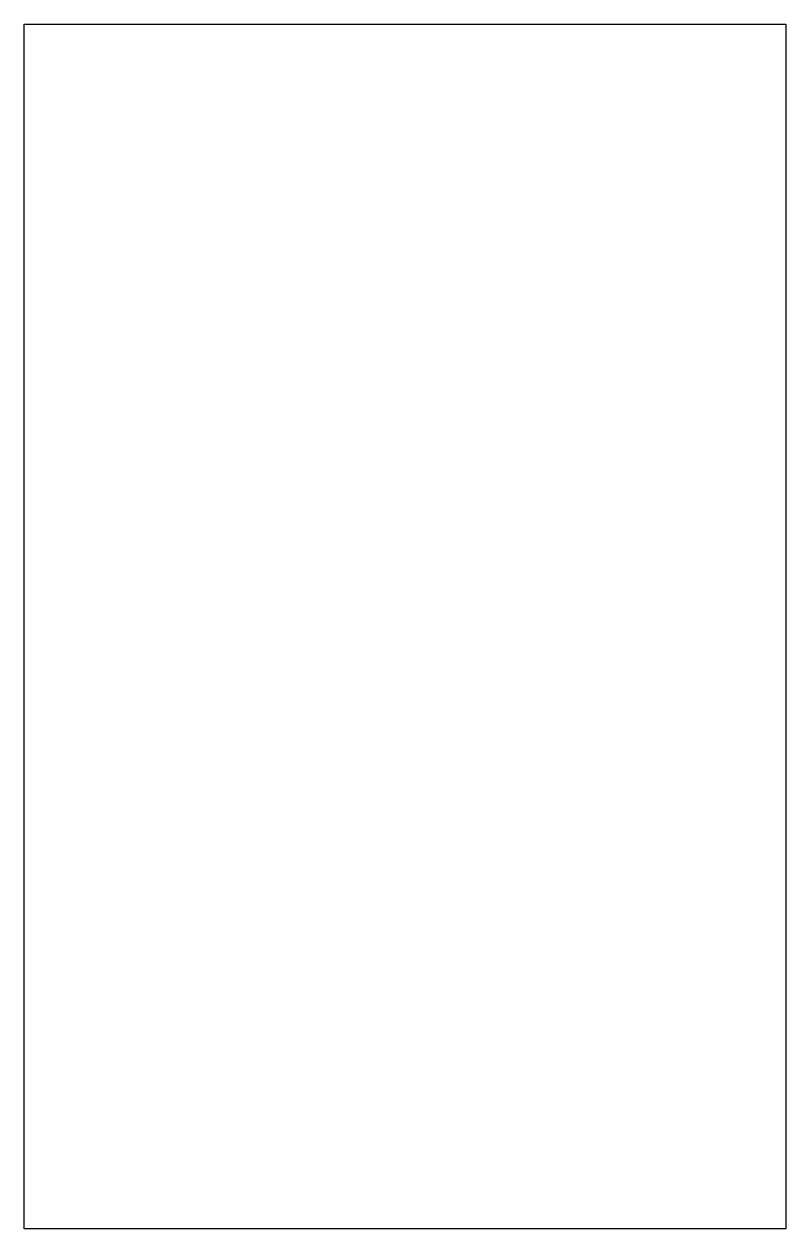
# Model space of a CAD drawing. Header units: inches. Extents: x 9.06 to 12.06, y 0.44 to 5.19.
import ezdxf

# ---------------------------------------------------------------- set-up
doc = ezdxf.new("R2010")
doc.units = ezdxf.units.IN
doc.layers.get('0').update_dxf_attribs({"linetype": 'CONTINUOUS'})

msp = doc.modelspace()

# ---------------------------------------------------------------- linework, layer by layer
msp.add_lwpolyline([(9.0625, 0.4415), (9.0625, 5.1875), (12.0625, 5.1875), (12.0625, 0.4415)], close=True)

doc.saveas('drawing.dxf')
